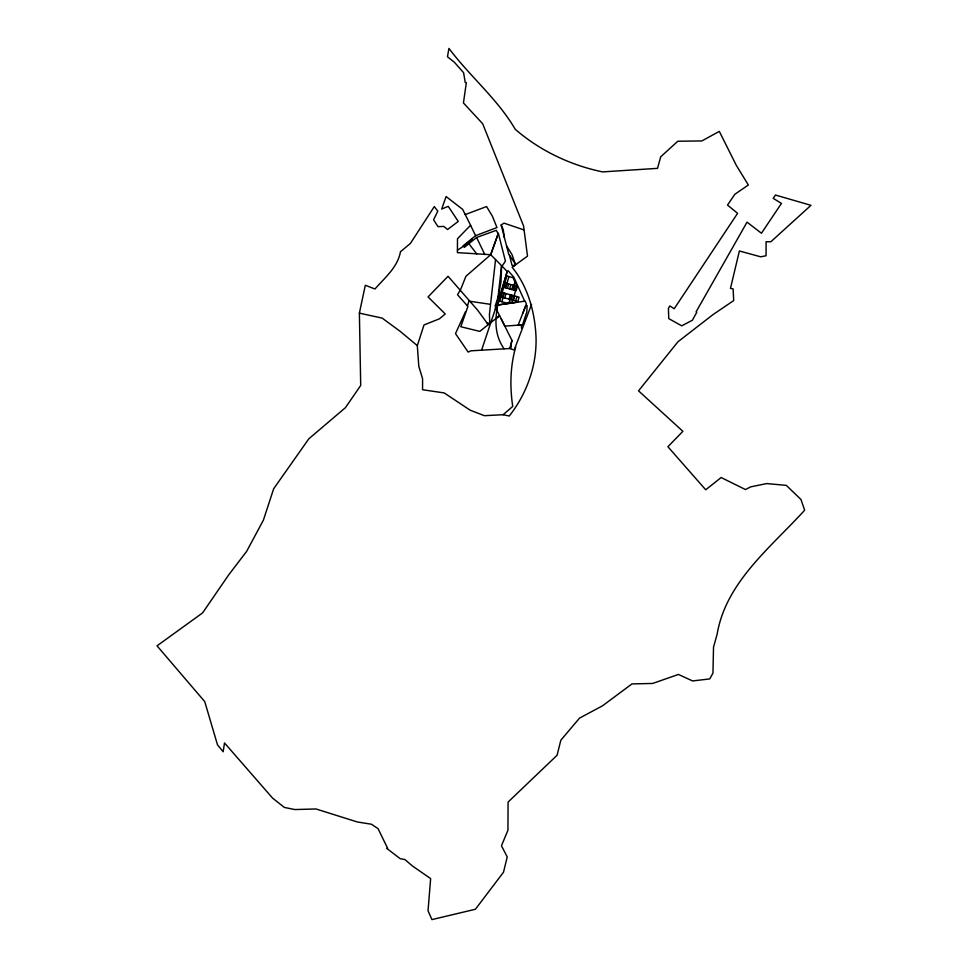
<?xml version="1.0" encoding="UTF-8"?>
<svg xmlns="http://www.w3.org/2000/svg" width="968" height="968" viewBox="0 0 968 968"><rect width="100%" height="100%" fill="white"/><g stroke="black" fill="none" stroke-linecap="round" stroke-linejoin="round"><path stroke-width="1.45" d="M502.065 266.139L490.716 254.705L457.404 252.636L457.501 238.733L470.581 225.278L462.656 209.378L446.091 196.54L441.698 209.052L448.244 206.341L458.251 221.406L447.567 229.525L443.792 226.415L438.02 226.669L433.579 219.833L437.802 211.121L434.281 206.595L410.396 243.452L400.45 251.753C397.739 267.216 384.804 277.743 374.955 288.984L365.311 285.27L359.382 313.148L360.701 385.47L345.431 407.661L308.84 438.794L273.678 488.731L263.381 520.191L246.61 551.421L228.702 574.859L202.627 612.877L157.034 645.837L204.756 701.631L217.485 744.791L223.148 751.761L224.503 742.952L272.577 798.104L284.374 807.445L294.853 809.55L315.991 808.97L357.24 821.941L371.458 824.24L378.016 828.608L387.624 848.246L386.764 848.404L400.183 858.664L404.951 859.584L412.598 866.118L430.639 878.581L428.037 910.84L431.934 919.6L475.409 909.255L503.493 872.229L507.22 856.97L501.472 845.754L507.934 830.254L508.079 802.061L557.072 755.27L560.835 740.23L579.505 718.135L602.568 705.769L631.959 683.916L652.662 683.444L678.471 674.442L692.556 680.952L709.762 678.907L712.956 673.099L713.525 647.108L717.143 634.209C725.843 582.071 771.133 547.114 804.65 510.209L800.947 499.464L786.282 485.355L766.656 483.576L750.611 486.88L745.469 489.566L721.16 477.526L705.708 489.784L667.908 446.732L682.888 431.317L638.541 390.842L677.939 341.777L713.053 314.564L733.708 300.576L733.103 288.887L730.465 288.391L739.383 250.99L760.703 256.81L766.063 255.77L766.087 241.722L770.83 241.782L810.966 205.325L775.453 195.04L773.202 198.343L781.454 203.413L761.441 233.24L747.042 222.156L696.113 311.805L696.791 312.265L692.35 320.263L681.702 325.829L668.755 318.605L668.416 308.441L669.808 305.924L674.224 308.707L737.592 213.323L727.5 205.059L734.857 194.278L748.361 184.985L736.394 165.504L719.321 131.394L701.885 140.929L677.794 141.243L660.696 156.816L657.538 168.347L602.568 171.893C570.527 165.226 539.999 150.754 515.206 129.252C497.54 98.966 469.891 76.375 448.946 48.4L447.458 56.785L454.403 62.267L463.599 72.697L465.233 82.486L466.334 82.667L463.442 102.959L482.657 123.71L523.543 225.859L527.512 256.121L512.132 267.289C527.5 285.935 534.493 310.752 535.909 334.662C537.555 363.641 527.27 393.274 509.265 415.998L503.094 414.727L484.363 415.683L470.242 410.238L444.179 392.923L422.568 389.729L422.592 378.766L418.793 366.243L417.317 345.636L424.008 324.945L439.424 318.823L445.232 313.971L428.05 296.922L448.051 276.291L477.623 310.147L488.211 324.643L479.801 331.395L460.804 326.724L467.907 306.42L457.513 294.708L460.683 289.42L465.923 276.279L490.716 254.705L498.351 233.3L505.429 261.142L502.065 266.139L507.159 271.451C500.335 295.845 487.473 325.417 504.11 348.795M495.555 259.545L489.433 314.406L489.76 322.296L488.973 323.3L487.388 323.227M465.426 311.829L455.492 333.621L468.149 352.074L471.041 350.815L510.439 348.468L511.951 340.385L496.511 309.542L498.096 297.067L495.386 305.344L495.495 309.542M511.237 344.257L510.39 348.686L514.153 350.041L531.577 304.412M515.702 347.064C510.196 366.364 509.761 386.607 512.737 406.415L503.094 414.727M509.749 348.504L511.951 340.385M501.097 318.593L504.848 326.119L518.146 325.151L526.41 303.916L525.152 301.121L497.806 304.993L507.05 271.851L508.236 270.81L513.839 277.235L524.692 301.193M502.598 297.309L503.82 292.953M505.272 287.726L506.482 283.37M501.884 301.75L504.304 293.062M508.902 276.57L506.252 286.092L504.171 285.512M504.776 297.914L505.998 293.558M507.45 288.331L508.66 283.975M509.628 288.936L510.838 284.58M509.132 299.124L510.354 294.768M511.806 289.541L513.016 285.185M509.192 302.476L511.273 295.01M514.94 281.845L513.221 288.041L516.065 288.827M511.31 299.729L512.532 295.373M513.984 290.146L515.194 285.79M513.488 300.346L514.71 295.99M515.666 300.951L516.888 296.595M481.592 350.15L497.346 303.093L496.753 305.15L495.386 305.344M523.543 229.779L503.953 223.124L501.17 225.024L508.624 253.906L515.097 263.526L515.46 264.869L513.669 266.176L513.451 265.377L512.048 265.365L509.41 255.104M467.411 305.864L468.96 301.145L490.365 304.303M490.716 254.705L498.169 233.784L496.33 230.336L476.498 237.523L464.398 247.324L463.091 245.836L475.578 235.684L470.581 225.278M522.853 313.233L525.781 305.561L527.124 305.537L526.822 311.926L522.538 324.837L518.146 325.151L521.498 324.921L521.498 328.128L522.139 328.176M496.112 318.472L499.633 315.689L488.211 324.643L487.473 323.385M463.478 246.308L472.384 238.878L468.585 242.835L457.465 250.204M465.221 214.581L486.589 206.547L492.446 216.324L496.959 227.541L475.578 235.684M497.806 304.993L515.218 302.536M359.382 313.148L382.13 318.085L400.135 331.31L417.317 345.636M468.33 243.004L476.788 253.967M506.53 245.884L512.084 254.705L515.097 263.526M476.813 237.946L484.799 254.475M501.17 225.024L503.239 229.549L504.292 237.487M501.593 265.668L501.013 281.724L497.6 300.975L501.593 265.668M501.642 292.348L500.42 296.704L517.844 301.556L519.066 297.2L501.642 292.348M504.304 282.765L503.094 287.121L516.162 290.763L517.372 286.407L504.304 282.765M506.833 275.989L499.815 301.169L506.058 302.911L512.387 302.016L516.839 286.044L513.076 277.731L506.833 275.989"/></g></svg>
